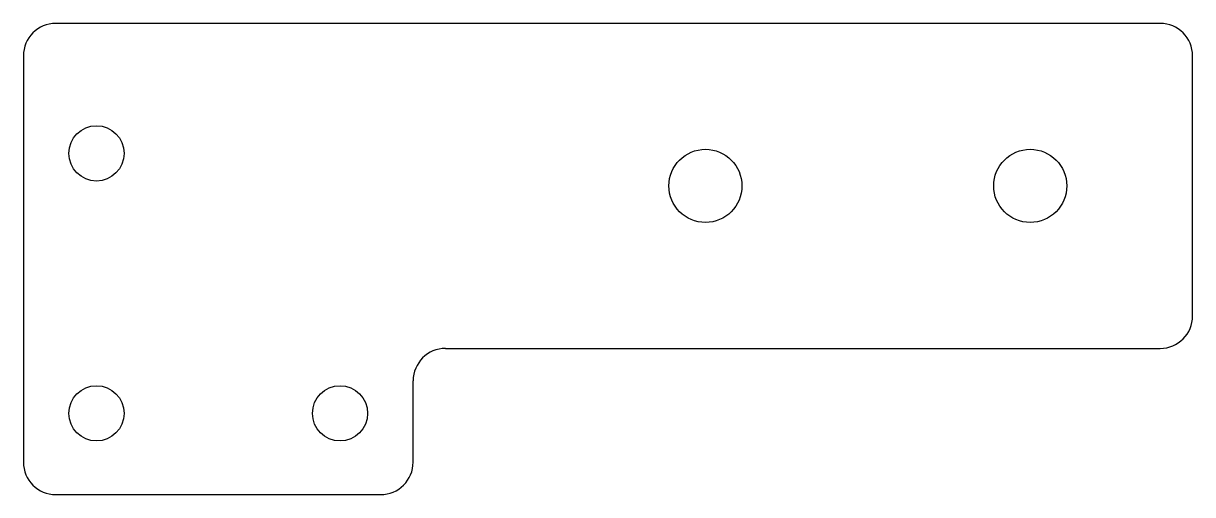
# Model space of a CAD drawing. Extents: x -22 to 50, y -9 to 20.
import ezdxf

# ---------------------------------------------------------------- set-up
doc = ezdxf.new("R2010")
doc.units = 0

msp = doc.modelspace()

# ---------------------------------------------------------------- linework, layer by layer
for p, q in [((48, 20), (-20, 20)), ((-22, 18), (-22, -7)), ((50, 2), (50, 18)), ((4, 0), (48, 0)), ((2, -7), (2, -2)), ((-20, -9), (0, -9))]:
    msp.add_line(p, q)
for centre, radius in [((-17.5, 12), 1.7), ((20, 10), 2.25), ((40, 10), 2.25), ((-17.5, -4), 1.7), ((-2.5, -4), 1.7)]:
    msp.add_circle(centre, radius)
for centre, start, end in [((-20, 18), 90, 180), ((48, 18), 0, 90), ((48, 2), 270, 360), ((4, -2), 90, 180), ((-20, -7), 180, 270), ((0, -7), 270, 360)]:
    msp.add_arc(centre, 2, start, end)

doc.saveas('drawing.dxf')
